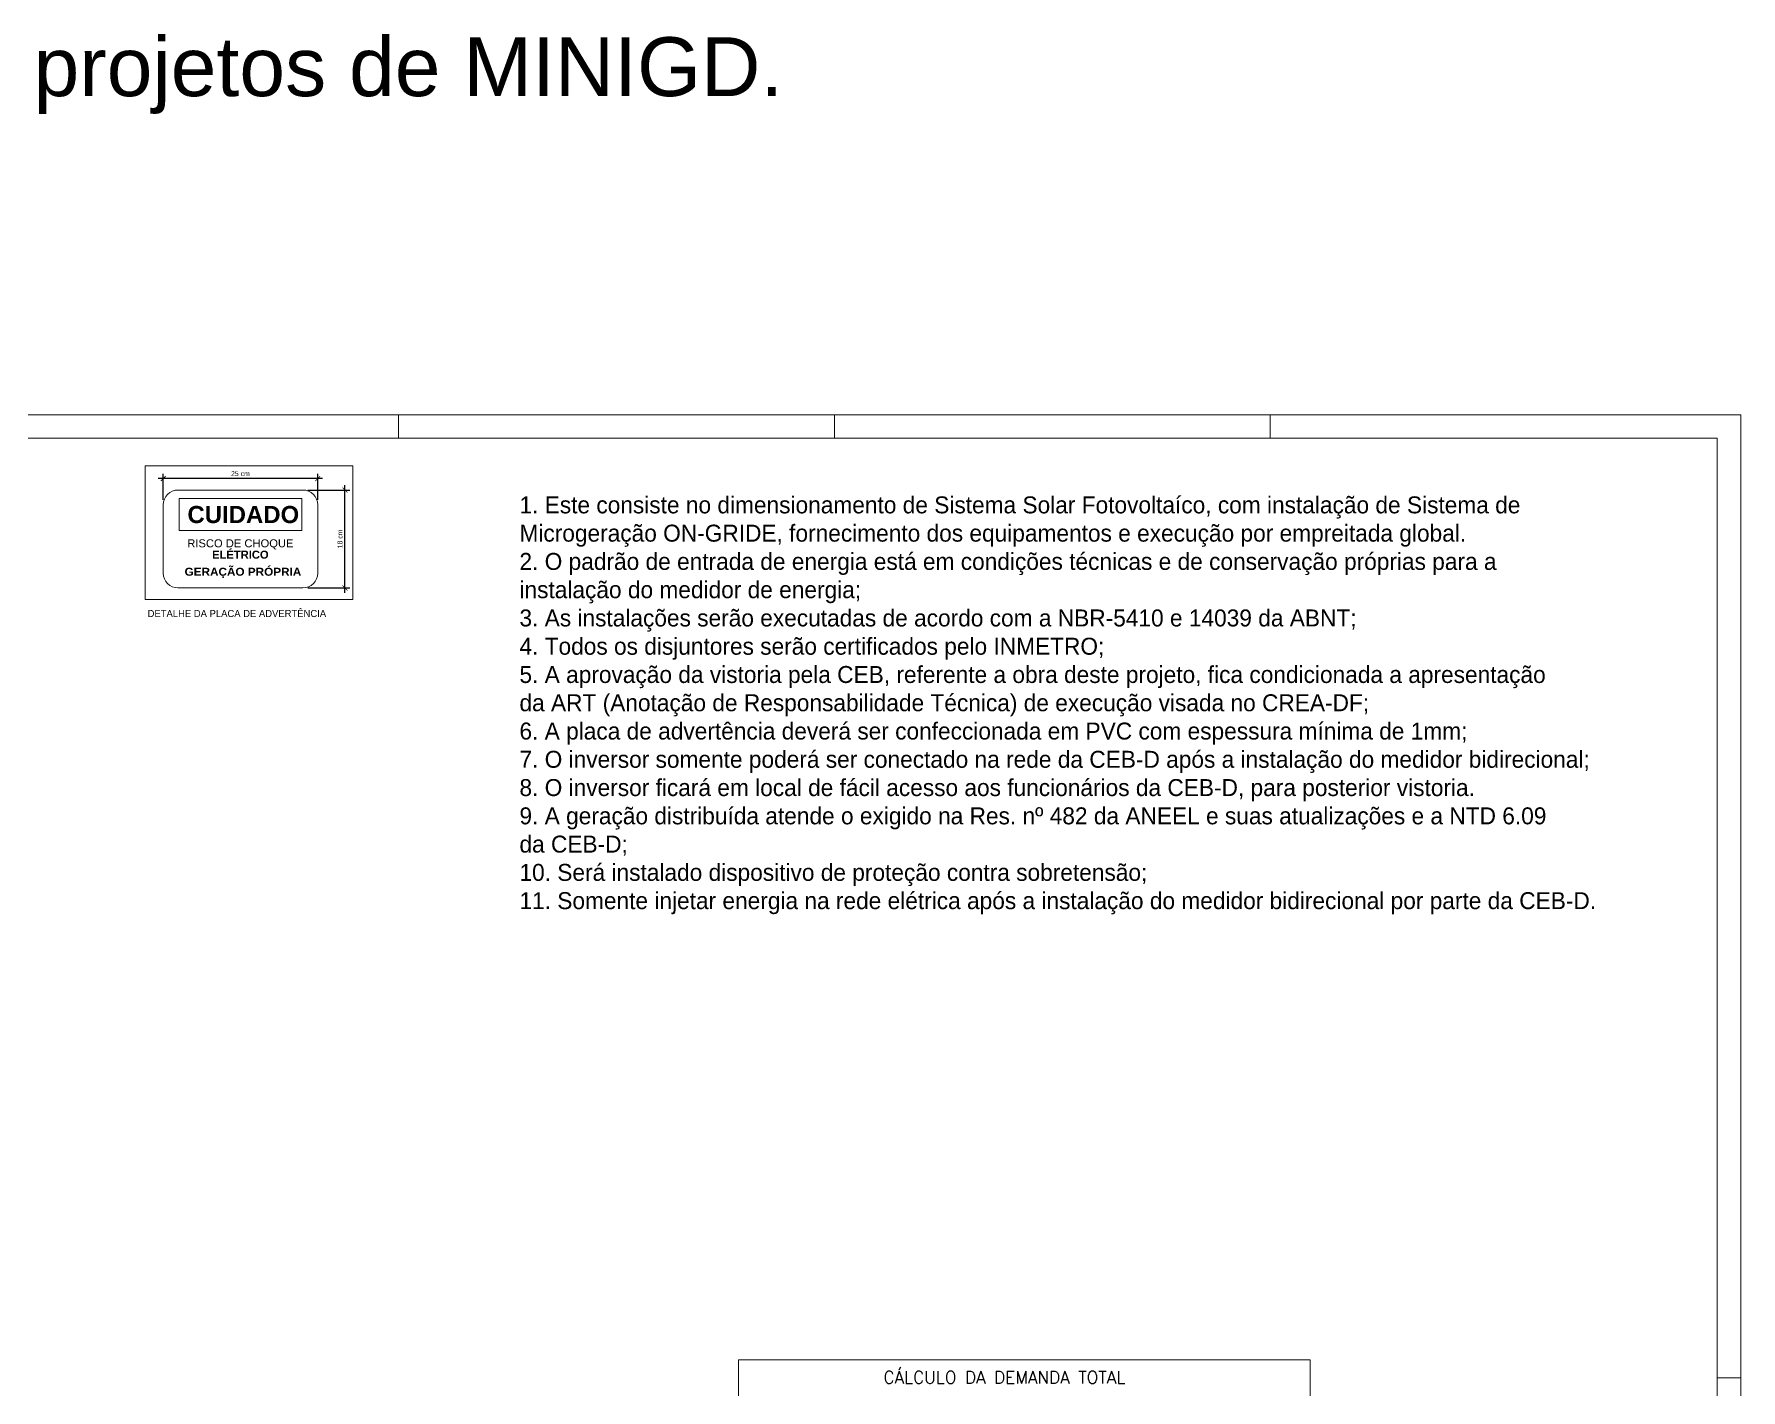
# Model space of a CAD drawing. Header units: centimetres. Extents: x -31425 to 547589, y -58792 to 172981.
# Drawn here: x 71592 to 158540, y 74125 to 143198 of the extents above; entities that cross this region are included whole.
import ezdxf

# ---------------------------------------------------------------- set-up
doc = ezdxf.new("R2010")
doc.units = ezdxf.units.CM
doc.layers.get('0').update_dxf_attribs({"color": 4})
doc.layers.add('A2_TXT02', color=2, linetype='Continuous', lineweight=20)
for name, color, linetype in [('DET-BASE', 7, 'Continuous'), ('DET-COTA', 1, 'Continuous'), ('QUADROS', 7, 'Continuous'), ('R175', 7, 'Continuous'), ('WY-ELE-DIAGRAMAS-TEXTO', 2, 'Continuous')]:
    doc.layers.add(name, color=color, linetype=linetype)
doc.styles.add('1Cotas', font='arial.ttf')
doc.styles.add('legenda$0$BB_ARIALBLACK', font='arial.ttf')
doc.styles.add('R175', font='SIMPLEX.shx', dxfattribs={"height": 0.2})
doc.styles.add('STANDARD-0.1', font='arial.ttf', dxfattribs={"height": 0.1})
doc.dimstyles.new('100', dxfattribs={"dimscale": 100, "dimtxt": 0.002, "dimasz": 0.002, "dimexe": 0.0025, "dimexo": 0.0025, "dimgap": 0.001, "dimtad": 1, "dimzin": 4, "dimdsep": 46, "dimtxsty": '1Cotas', "dimblk": 'ARCHTICK', "dimcen": 0, "dimdle": 0.0025, "dimclrd": 1, "dimclre": 1, "dimclrt": 2, "dimadec": 0, "dimazin": 0, "dimtfac": 1, "dimtmove": 2, "dimatfit": 3, "dimldrblk": 'ARCHTICK', "dimfxl": 0.0005, "dimtolj": 1, "dimtzin": 0, "dimarcsym": 0})

# ---------------------------------------------------------------- blocks, each defined once
blk = doc.blocks.new('_ArchTick')
at = {"color": 0, "linetype": 'ByBlock', "const_width": 0.15}
blk.add_lwpolyline([(-0.5, -0.5), (0.5, 0.5)], dxfattribs=at)
blk = doc.blocks.new('*D142')
at = {"layer": 'Defpoints', "color": 0}
for p in [(85285, 119971), (87428, 119971), (85285, 114986)]:
    blk.add_point(p, dxfattribs=at)
at = {"layer": 'DET-COTA', "color": 1, "lineweight": -2}
for p, q in [((87428, 114736), (87428, 120221)), ((85535, 119971), (87678, 119971)), ((85535, 114986), (87678, 114986))]:
    blk.add_line(p, q, dxfattribs=at)
at = {"layer": 'DET-COTA', "color": 1, "lineweight": -2, "xscale": 250, "yscale": 250, "zscale": 250}
for p, rotation in [((87428, 119971), 90), ((87428, 114986), 270)]:
    blk.add_blockref('_ArchTick', p, dxfattribs=dict(at, rotation=rotation))
at = {"layer": 'DET-COTA', "color": 2, "lineweight": 5, "insert": (87176, 117479), "char_height": 250, "attachment_point": 5, "rotation": 90, "style": '1Cotas'}
blk.add_mtext('\\A1;18 cm', dxfattribs=at)
blk = doc.blocks.new('*D143')
at = {"layer": 'Defpoints', "color": 0}
for p in [(78168, 120552), (78168, 119219), (86037, 119219)]:
    blk.add_point(p, dxfattribs=at)
at = {"layer": 'DET-COTA', "color": 1, "lineweight": -2}
for p, q in [((86287, 120552), (77918, 120552)), ((78168, 119469), (78168, 120802)), ((86037, 119469), (86037, 120802))]:
    blk.add_line(p, q, dxfattribs=at)
at = {"layer": 'DET-COTA', "color": 1, "lineweight": -2, "xscale": 250, "yscale": 250, "zscale": 250, "rotation": 180}
blk.add_blockref('_ArchTick', (78168, 120552), dxfattribs=at)
at = {"layer": 'DET-COTA', "color": 1, "lineweight": -2, "xscale": 250, "yscale": 250, "zscale": 250}
blk.add_blockref('_ArchTick', (86037, 120552), dxfattribs=at)
at = {"layer": 'DET-COTA', "color": 2, "lineweight": 5, "insert": (82102, 120805), "char_height": 250, "attachment_point": 5, "style": '1Cotas'}
blk.add_mtext('\\A1;25 cm', dxfattribs=at)
blk = doc.blocks.new('GERAÇ]AO PR[OPRIA')
at = {"layer": 'A2_TXT02', "ltscale": 0.0001}
for p, q in [((2055.095, 1169.43), (2061.163, 1169.43)), ((2054.378, 1165.394), (2054.378, 1168.713)), ((2061.88, 1168.713), (2061.88, 1165.394)), ((2061.163, 1164.677), (2055.095, 1164.677))]:
    blk.add_line(p, q, dxfattribs=at)
blk.add_lwpolyline([(2055.151, 1169.014), (2061.106, 1169.014), (2061.106, 1167.47), (2055.151, 1167.47)], close=True, dxfattribs=at)
for centre, start, end in [((2055.095, 1168.713), 90, 180), ((2061.163, 1168.713), 0, 90), ((2055.095, 1165.394), 180, 270), ((2061.163, 1165.394), 270, 0)]:
    blk.add_arc(centre, 0.717, start, end, dxfattribs=at)
at = {"layer": 'A2_TXT02', "ltscale": 0.0001, "insert": (2057.852, 1168.657), "char_height": 0.83267, "attachment_point": 1, "style": 'legenda$0$BB_ARIALBLACK'}
blk.add_mtext_dynamic_manual_height_columns('\\pxqc;{\\fArial|b1|i0|c0|p34;CUIDADO}', width=0.83267, gutter_width=610.553, heights=[0], dxfattribs=at)
at = {"layer": 'A2_TXT02', "color": 0, "ltscale": 0.0001, "char_height": 0.38858, "attachment_point": 1, "style": 'legenda$0$BB_ARIALBLACK'}
for s, width, insert in [('\\pxsm0.85,qc;RISCO DE CHOQUE {\\fArial|b1|i0|c0|p34;ELÉTRICO}', 5.17504, (2055.538, 1167.036)), ('\\pxql;{\\fArial|b1|i0|c0|p34;\\W1.05;GERAÇÃO PRÓPRIA}', 5.89729, (2055.416, 1165.655))]:
    blk.add_mtext_dynamic_manual_height_columns(s, width=width, gutter_width=610.553, heights=[0], dxfattribs=dict(at, insert=insert))

msp = doc.modelspace()

# ---------------------------------------------------------------- linework, layer by layer
at = {"lineweight": 5}
for p, q in [((158540.195, 123806.366), (15860.195, 123806.366)), ((90161.128, 122606.366), (90161.128, 123806.366)), ((112361.128, 122606.366), (112361.128, 123806.366)), ((134561.128, 122606.366), (134561.128, 123806.366)), ((158540.195, 3453.479), (158540.195, 123806.366)), ((157340.195, 122606.366), (18860.195, 122606.366)), ((157340.195, 4653.479), (157340.195, 122606.366)), ((157340.195, 74733.479), (158540.195, 74733.479))]:
    msp.add_line(p, q, dxfattribs=at)
msp.add_lwpolyline([(77253.486, 121205.185), (77253.486, 114400.695), (87825.168, 114400.695), (87825.168, 121205.185)], close=True, dxfattribs=at)
at = {"layer": 'QUADROS', "color": 5, "lineweight": 5}
for p, q in [((107472.985, 75653.272), (107472.985, 67051.531)), ((136600.486, 75653.272), (107472.985, 75653.272)), ((136600.486, 75653.272), (136600.486, 67051.531))]:
    msp.add_line(p, q, dxfattribs=at)

# ---------------------------------------------------------------- block references
at = {"layer": 'DET-BASE', "lineweight": 5, "xscale": 1048.892383780843, "yscale": 1048.892383780843, "zscale": 1048.892383780843}
msp.add_blockref('GERAÇ]AO PR[OPRIA', (-2076653.216, -1106635.162), dxfattribs=at)

# ---------------------------------------------------------------- texts
at = {"lineweight": 5}
msp.add_text('DETALHE DA PLACA DE ADVERTÊNCIA', height=360, dxfattribs=at).set_placement((77372.943, 113500.28))
at = {"lineweight": 5, "insert": (96316.892, 119646.113), "char_height": 864, "width": 52657.53453, "attachment_point": 1}
msp.add_mtext('1. Este consiste no dimensionamento de Sistema Solar Fotovoltaíco, com instalação de Sistema de Microgeração ON-GRIDE, fornecimento dos equipamentos e execução por empreitada global.  \\P2. O padrão de entrada de energia está em condições técnicas e de conservação próprias para a instalação do medidor de energia; \\P3. As instalações serão executadas de acordo com a NBR-5410 e 14039 da ABNT; \\P4. Todos os disjuntores serão certificados pelo INMETRO; \\P5. A aprovação da vistoria pela CEB, referente a obra deste projeto, fica condicionada a apresentação da ART (Anotação de Responsabilidade Técnica) de execução visada no CREA-DF;\\P6. A placa de advertência deverá ser confeccionada em PVC com espessura mínima de 1mm;\\P7. O inversor somente poderá ser conectado na rede da CEB-D após a instalação do medidor bidirecional;\\P8. O inversor ficará em local de fácil acesso aos funcionários da CEB-D, para posterior vistoria.\\P9. A geração distribuída atende o exigido na Res. nº 482 da ANEEL e suas atualizações e a NTD 6.09 da CEB-D;  \\P10. Será instalado dispositivo de proteção contra sobretensão;\\P11. Somente injetar energia na rede elétrica após a instalação do medidor bidirecional por parte da CEB-D.', dxfattribs=at)
at = {"layer": 'R175', "color": 7, "linetype": 'Continuous', "lineweight": 5, "style": 'R175'}
msp.add_text('CÁLCULO DA DEMANDA TOTAL', height=629.14802, dxfattribs=at).set_placement((114859.621, 74446.466))
at = {"layer": 'WY-ELE-DIAGRAMAS-TEXTO', "color": 7, "lineweight": 5, "insert": (70085.654, 143038.751), "char_height": 3000, "width": 79508.21328, "attachment_point": 2, "style": 'STANDARD-0.1'}
msp.add_mtext('{\\pxql;Prancha modelo para projetos de MINIGD. Adeque valores. }', dxfattribs=at)

# ---------------------------------------------------------------- dimensions: what is measured, and where the dimension line sits
at = {"layer": 'DET-COTA', "lineweight": 5}
dim = msp.add_linear_dim(base=(78167.852, 120552.299), p1=(86037.1, 119219.044), p2=(78167.852, 119219.044), text='25 cm', dimstyle='100', override={"dimscale": 500, "dimtxt": 0.5, "dimasz": 0.5, "dimexe": 0.5, "dimexo": 0.5, "dimgap": 0.25, "dimlfac": 1, "dimtxsty": '1Cotas', "dimblk1": 'ArchTick', "dimblk2": 'ArchTick', "dimsah": 1, "dimdle": 0.5, "dimtolj": 1}, dxfattribs=at)
dim.commit()
dim.dimension.update_dxf_attribs({"geometry": '*D143', "text_midpoint": (82102.476, 120804.924)})
dim = msp.add_linear_dim(base=(87428.343, 119971.313), p1=(85284.831, 114985.825), p2=(85284.831, 119971.313), angle=90, text='18 cm', dimstyle='100', override={"dimscale": 500, "dimtxt": 0.5, "dimasz": 0.5, "dimexe": 0.5, "dimexo": 0.5, "dimgap": 0.25, "dimlfac": 1, "dimtxsty": '1Cotas', "dimblk1": 'ArchTick', "dimblk2": 'ArchTick', "dimsah": 1, "dimdle": 0.5, "dimtolj": 1}, dxfattribs=at)
dim.commit()
dim.dimension.update_dxf_attribs({"geometry": '*D142', "text_midpoint": (87175.718, 117478.569)})

doc.saveas('drawing.dxf')
